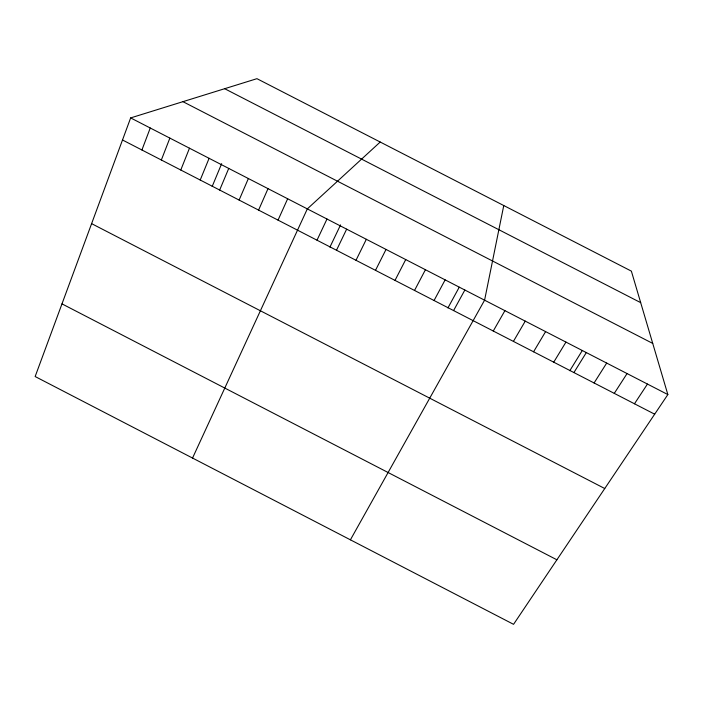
<?xml version="1.0" encoding="UTF-8"?>
<svg xmlns="http://www.w3.org/2000/svg" width="703" height="703" viewBox="0 0 703 703"><rect width="100%" height="100%" fill="white"/><g stroke="black" fill="none" stroke-linecap="round" stroke-linejoin="round"><path stroke-width="1.05" d="M503.761 205.548L484.587 300.181L350.41 539.825M130.653 117.911L35.15 376.536L513.559 624.326L667.85 394.568L631.373 271.13L256.947 78.674L130.653 117.911L667.85 394.568M141.918 149.985L150.257 127.999M161.347 159.994L169.862 138.104M180.776 170.012L189.476 148.201M200.214 180.03L209.099 158.307M212.183 186.462L221.656 163.658M219.661 190.047L228.73 168.421M239.117 200.074L248.37 178.527M258.581 210.1L268.01 188.65M278.045 220.127L287.659 198.764M192.543 458.057L307.325 208.896L380.209 142.032M317.009 240.206L326.992 219.02M329.927 247.131L340.568 224.898M336.5 250.242L346.658 229.152M355.99 260.295L366.342 239.292M375.499 270.339L386.035 249.424M395.007 280.392L405.728 259.574M414.533 290.453L425.429 269.724M434.059 300.515L445.14 279.873M447.934 307.932L459.226 287.228M453.584 310.577L464.859 290.023M493.269 331.025L504.921 310.656M513.418 341.403L525.255 321.13M533.577 351.79L545.607 331.605M553.736 362.177L565.959 342.089M569.799 370.718L582.251 350.586M573.912 372.572L586.32 352.581M594.088 382.968L606.689 363.064M614.273 393.372L627.067 373.565M634.475 403.777L647.454 384.066M224.661 88.701L640.688 302.65M182.938 101.671L652.736 343.424M122.507 139.985L654.678 414.19M91.61 223.642L604.747 488.523M61.987 303.872L556.89 559.799"/></g></svg>
